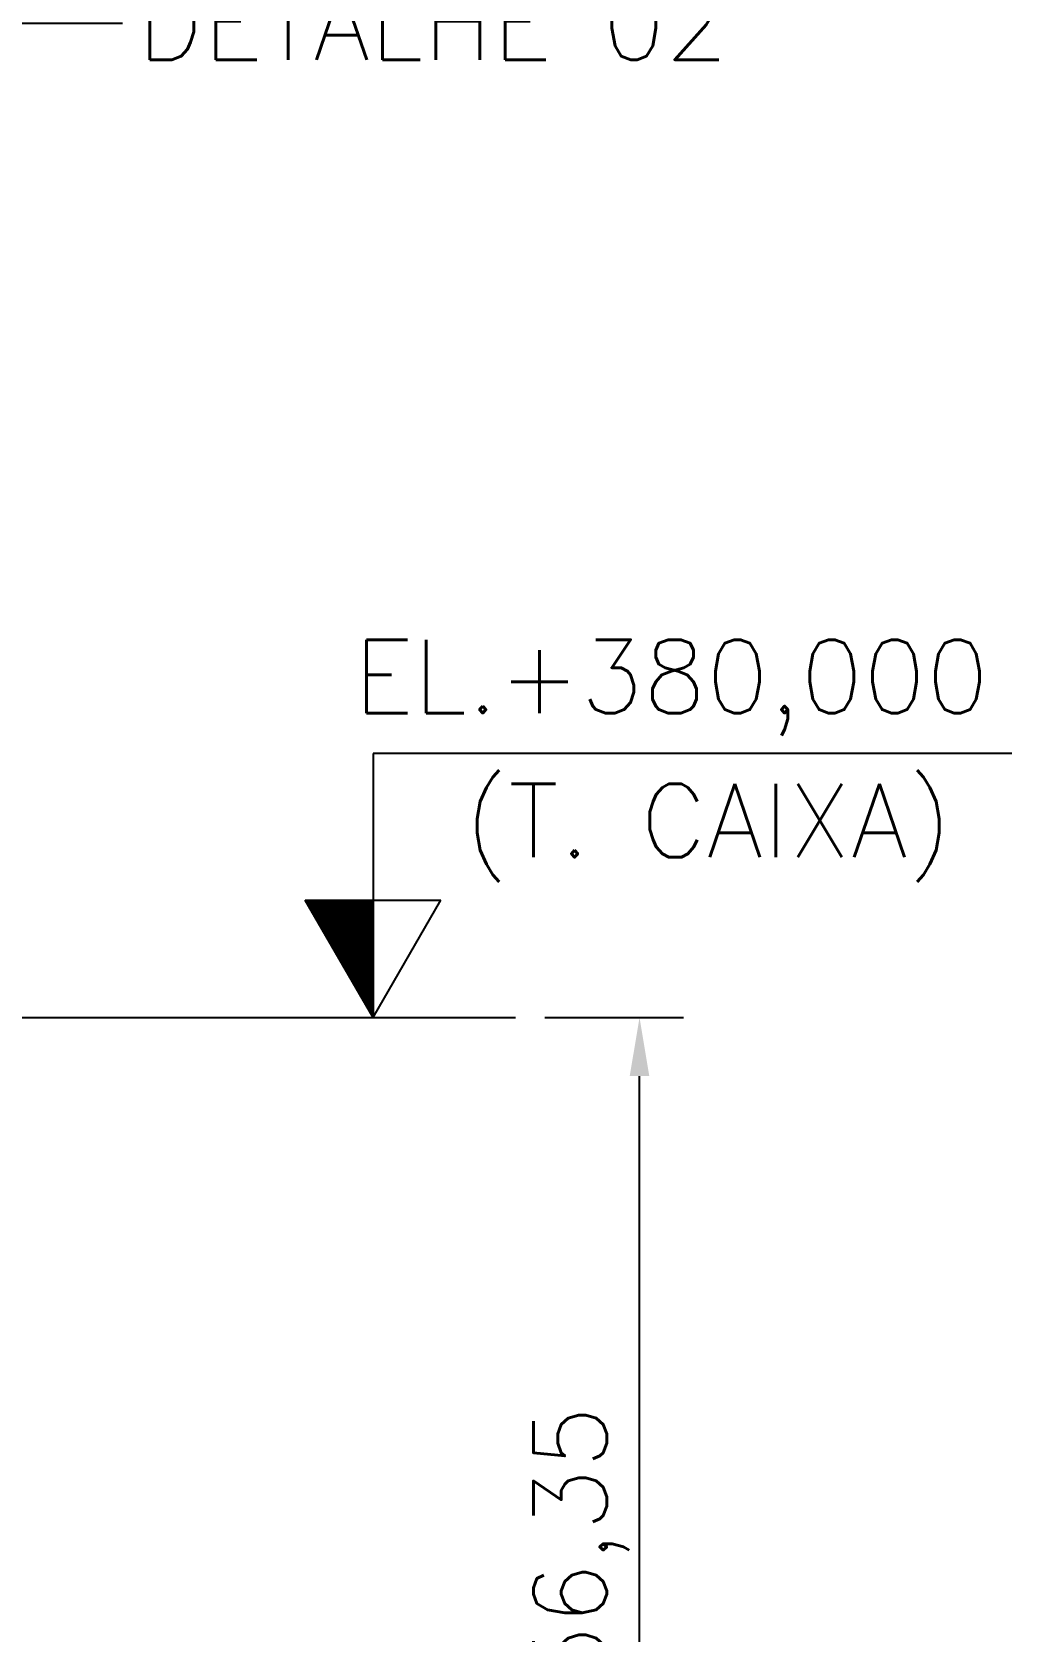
# Model space of a CAD drawing. Header units: metres. Extents: x 0 to 21025, y 0 to 14850.
# Drawn here: x 6799 to 7634, y 12119 to 13483 of the extents above; entities that cross this region are included whole.
import ezdxf
from ezdxf.enums import TextEntityAlignment as Align

# ---------------------------------------------------------------- set-up
doc = ezdxf.new("R2010")
doc.units = ezdxf.units.M
doc.header["$LTSCALE"] = 25
for name, color, linetype in [('18_COTAS', 7, 'Continuous'), ('GSB', 7, 'Continuous'), ('SDM', 7, 'Continuous')]:
    doc.layers.add(name, color=color, linetype=linetype)
doc.styles.add('R100', font='simplex.shx', dxfattribs={"height": 2.5})
doc.styles.add('ROMANS', font='ROMANS.SHX')
doc.dimstyles.new('25___1-25', dxfattribs={"dimscale": 25, "dimtxt": 2.5, "dimasz": 2, "dimexe": 1.5, "dimexo": 1, "dimgap": 0.5, "dimtad": 1, "dimzin": 12, "dimtxsty": 'ROMANS', "dimcen": 0, "dimclrd": 256, "dimclre": 256, "dimclrt": 3, "dimazin": 3, "dimtfac": 1, "dimtmove": 0, "dimatfit": 0, "dimfxl": 1, "dimlwd": -1, "dimlwe": -1, "dimarcsym": 0})

# ---------------------------------------------------------------- blocks, each defined once
blk = doc.blocks.new('FINISHED_FLOOR')
at = {"layer": 'GSB'}
h = blk.add_hatch(dxfattribs=at)
h.set_pattern_fill('ANSI31', color=2, scale=0.01, style=0)
h.set_pattern_definition([(45, (-526.663677, -323.637693), (-0.0224506403, 0.0224506403), [])])
h.paths.add_polyline_path([(0, 4), (-2.309, 4), (0, 0)])
for p, q in [((0, 9.001), (0, 4)), ((21.779, 9.001), (0, 9.001)), ((-2.309, 4), (2.309, 4)), ((0, 0), (-2.309, 4)), ((0, 4), (0, 0)), ((0, 0), (2.309, 4))]:
    blk.add_line(p, q, dxfattribs=at)
at = {"layer": 'GSB', "color": 3, "style": 'R100'}
for tag, p in [('ELEVACAO', (12.107, 11.251)), ('REFERENCIA', (15.036, 6.536))]:
    blk.add_attdef(tag, text='', height=2.5, dxfattribs=at).set_placement(p, align=Align.MIDDLE)
blk = doc.blocks.new('*D17')
at = {"layer": '18_COTAS', "transparency": 16777216}
for p, q in [((7235.8, 12642.7), (7354, 12642.7)), ((7316.5, 11736.3), (7316.5, 12592.7)), ((5967.3, 11686.3), (7354, 11686.3))]:
    blk.add_line(p, q, dxfattribs=at)
for points in [[(7308.1, 12592.7), (7324.8, 12592.7), (7316.5, 12642.7)], [(7308.1, 11736.3), (7324.8, 11736.3), (7316.5, 11686.3)]]:
    blk.add_solid(points, dxfattribs=at)
at = {"layer": 'Defpoints', "color": 0, "transparency": 16777216}
for p in [(7210.8, 12642.7), (7316.5, 12642.7), (5942.3, 11686.3)]:
    blk.add_point(p, dxfattribs=at)
at = {"layer": '18_COTAS', "color": 3, "transparency": 16777216, "insert": (7266.8, 12164.5), "char_height": 62.5, "attachment_point": 5, "rotation": 90, "style": 'ROMANS'}
blk.add_mtext('956,35', dxfattribs=at)

msp = doc.modelspace()

# ---------------------------------------------------------------- linework, layer by layer
at = {"layer": 'SDM'}
msp.add_line((6652.947, 12642.681), (7210.786, 12642.681), dxfattribs=at)

# ---------------------------------------------------------------- block references
at = {"layer": 'GSB'}
ref = msp.add_blockref('FINISHED_FLOOR', (7089.395, 12642.681), dxfattribs=dict(at, xscale=24.99999999999972, yscale=24.99999999999972, zscale=24.99999999999972))
ref.add_attrib('ELEVACAO', 'EL.+380,000', dxfattribs={"color": 3, "height": 62.5, "style": 'R100'}).set_placement((7343.643, 12923.947), align=Align.MIDDLE)
ref.add_attrib('REFERENCIA', '(T. CAIXA)', dxfattribs={"color": 3, "height": 62.5, "style": 'R100'}).set_placement((7374.928, 12806.069), align=Align.MIDDLE)

# ---------------------------------------------------------------- texts
at = {"layer": 'SDM', "color": 3, "insert": (6888.452, 13521.84), "char_height": 62.5, "attachment_point": 1, "style": 'ROMANS'}
msp.add_mtext('DETALHE 02', dxfattribs=at)

# ---------------------------------------------------------------- dimensions: what is measured, and where the dimension line sits
at = {"layer": '18_COTAS'}
dim = msp.add_linear_dim(base=(7316.463, 12642.681), p1=(5942.255, 11686.331), p2=(7210.786, 12642.681), angle=90, dimstyle='25___1-25', dxfattribs=at)
dim.commit()
dim.dimension.update_dxf_attribs({"geometry": '*D17', "text_midpoint": (7316.463, 12164.506), "dimtype": 160})

# ---------------------------------------------------------------- leaders
at = {"layer": 'SDM', "annotation_type": 0, "has_hookline": 1, "hookline_direction": 0, "text_width": 553.571}
msp.add_leader([(6657.526, 13320.99), (6777.71, 13490.59), (6875.952, 13490.59)], dimstyle='25___1-25', override={"dimgap": 0.5, "dimtad": 0}, dxfattribs=at)

doc.saveas('drawing.dxf')
